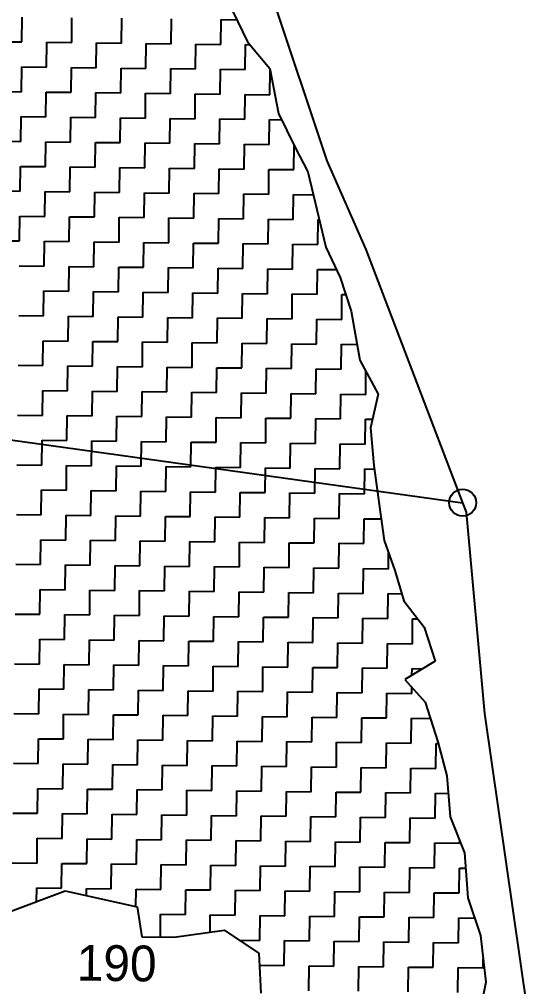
# Model space of a CAD drawing. Header units: metres. Extents: x 288131 to 289837, y 2081162 to 2084367.
# Drawn here: x 289403.8 to 289536.7, y 2083272.7 to 2083519.1 of the extents above; entities that cross this region are included whole.
import ezdxf
from ezdxf.enums import TextEntityAlignment as Align

# ---------------------------------------------------------------- set-up
doc = ezdxf.new("R2010")
doc.units = ezdxf.units.M
doc.header["$LTSCALE"] = 10
doc.header["$MEASUREMENT"] = 0
for name, color, linetype in [('POLY_HATCH', 12, 'Continuous'), ('POLY_PARCEL', 6, 'Continuous'), ('TEXT_PARCEL', 7, 'Continuous'), ('V_BOUND_LINE', 7, 'Continuous')]:
    doc.layers.add(name, color=color, linetype=linetype)
doc.styles.add('TEXT_MAP', font='')
doc.styles.get('TEXT_MAP').set_extended_font_data('Kruti Dev 050')

msp = doc.modelspace()

# ---------------------------------------------------------------- linework, layer by layer
msp.add_circle((289516.81, 2083395.96), 3.45)
at = {"layer": 'POLY_HATCH'}
for p, q in [((289458.23, 2083521.05), (289461.96, 2083513.36)), ((289461.96, 2083513.36), (289467.61, 2083506.6)), ((289467.61, 2083506.6), (289469.87, 2083495.11)), ((289469.87, 2083495.11), (289474.07, 2083486.46)), ((289474.07, 2083486.46), (289477.34, 2083480.21)), ((289477.34, 2083480.21), (289481.89, 2083461.04)), ((289481.89, 2083461.04), (289485.62, 2083453.35)), ((289485.62, 2083453.35), (289488.38, 2083444.72)), ((289488.38, 2083444.72), (289490.63, 2083432.27)), ((289490.63, 2083432.27), (289495.3, 2083423.61)), ((289495.3, 2083423.61), (289493.29, 2083415.04)), ((289493.29, 2083415.04), (289494.13, 2083405.47)), ((289494.13, 2083405.47), (289495.89, 2083393.03)), ((289495.89, 2083393.03), (289496.77, 2083386.33)), ((289496.77, 2083386.33), (289499.54, 2083378.65)), ((289499.54, 2083378.65), (289501.84, 2083370.98)), ((289501.84, 2083370.98), (289507.02, 2083364.23)), ((289507.02, 2083364.23), (289509.78, 2083355.59)), ((289509.78, 2083355.59), (289502.08, 2083350.91)), ((289502.08, 2083350.91), (289507.27, 2083345.11)), ((289507.27, 2083345.11), (289510.49, 2083335.04)), ((289510.49, 2083335.04), (289512.78, 2083326.41)), ((289512.78, 2083326.41), (289513.61, 2083315.89)), ((289513.61, 2083315.89), (289517.33, 2083306.77)), ((289517.33, 2083306.77), (289518.14, 2083295.29)), ((289400.73, 2083291.52), (289415.43, 2083297.06)), ((289415.43, 2083297.06), (289433.83, 2083293.03)), ((289518.14, 2083295.29), (289521.37, 2083285.7)), ((289433.83, 2083293.03), (289433.83, 2083293.03)), ((289433.83, 2083293.03), (289435.01, 2083285.39)), ((289443.28, 2083285.29), (289456.02, 2083287.04)), ((289456.02, 2083287.04), (289464.85, 2083281.21)), ((289435.01, 2083285.39), (289443.28, 2083285.29)), ((289521.37, 2083285.7), (289522.71, 2083273.83)), ((289464.85, 2083281.21), (289465.37, 2083271.04)), ((289522.71, 2083273.83), (289520.67, 2083263.35))]:
    msp.add_line(p, q, dxfattribs=at)
at = {"layer": 'POLY_HATCH', "linetype": 'Continuous'}
for p, q in [((289404.44, 2083513.32), (289404.52, 2083519.66)), ((289417.12, 2083513.17), (289417.19, 2083519.51)), ((289429.79, 2083513.02), (289429.86, 2083519.36)), ((289442.46, 2083512.87), (289442.54, 2083519.2)), ((289455.13, 2083512.72), (289455.21, 2083519.05)), ((289455.21, 2083519.05), (289459.22, 2083519)), ((289398.11, 2083513.4), (289404.44, 2083513.32)), ((289410.7, 2083506.91), (289410.78, 2083513.25)), ((289410.78, 2083513.25), (289417.12, 2083513.17)), ((289423.38, 2083506.76), (289423.45, 2083513.1)), ((289423.45, 2083513.1), (289429.79, 2083513.02)), ((289436.05, 2083506.61), (289436.12, 2083512.94)), ((289436.12, 2083512.94), (289442.46, 2083512.87)), ((289448.72, 2083506.46), (289448.8, 2083512.79)), ((289448.8, 2083512.79), (289455.13, 2083512.72)), ((289461.39, 2083506.3), (289461.47, 2083512.64)), ((289461.47, 2083512.64), (289462.57, 2083512.63)), ((289404.29, 2083500.65), (289404.37, 2083506.99)), ((289404.37, 2083506.99), (289410.7, 2083506.91)), ((289416.96, 2083500.5), (289417.04, 2083506.84)), ((289417.04, 2083506.84), (289423.38, 2083506.76)), ((289429.64, 2083500.35), (289429.71, 2083506.68)), ((289429.71, 2083506.68), (289436.05, 2083506.61)), ((289442.31, 2083500.2), (289442.38, 2083506.53)), ((289442.38, 2083506.53), (289448.72, 2083506.46)), ((289454.98, 2083500.04), (289455.06, 2083506.38)), ((289455.06, 2083506.38), (289461.39, 2083506.3)), ((289467.65, 2083499.89), (289467.73, 2083506.03)), ((289397.96, 2083500.73), (289404.29, 2083500.65)), ((289410.55, 2083494.24), (289410.63, 2083500.58)), ((289410.63, 2083500.58), (289416.96, 2083500.5)), ((289423.22, 2083494.09), (289423.3, 2083500.42)), ((289423.3, 2083500.42), (289429.64, 2083500.35)), ((289435.9, 2083493.94), (289435.97, 2083500.27)), ((289435.97, 2083500.27), (289442.31, 2083500.2)), ((289448.57, 2083493.78), (289448.64, 2083500.12)), ((289448.64, 2083500.12), (289454.98, 2083500.04)), ((289461.24, 2083493.63), (289461.32, 2083499.97)), ((289461.32, 2083499.97), (289467.65, 2083499.89)), ((289404.14, 2083487.98), (289404.22, 2083494.32)), ((289404.22, 2083494.32), (289410.55, 2083494.24)), ((289416.81, 2083487.83), (289416.89, 2083494.16)), ((289416.89, 2083494.16), (289423.22, 2083494.09)), ((289429.48, 2083487.68), (289429.56, 2083494.01)), ((289429.56, 2083494.01), (289435.9, 2083493.94)), ((289442.16, 2083487.52), (289442.23, 2083493.86)), ((289442.23, 2083493.86), (289448.57, 2083493.78)), ((289454.83, 2083487.37), (289454.91, 2083493.71)), ((289454.91, 2083493.71), (289461.24, 2083493.63)), ((289467.5, 2083487.22), (289467.58, 2083493.56)), ((289467.58, 2083493.56), (289470.64, 2083493.52)), ((289397.8, 2083488.06), (289404.14, 2083487.98)), ((289410.4, 2083481.57), (289410.48, 2083487.9)), ((289410.48, 2083487.9), (289416.81, 2083487.83)), ((289423.07, 2083481.42), (289423.15, 2083487.75)), ((289423.15, 2083487.75), (289429.48, 2083487.68)), ((289435.74, 2083481.26), (289435.82, 2083487.6)), ((289435.82, 2083487.6), (289442.16, 2083487.52)), ((289448.42, 2083481.11), (289448.49, 2083487.45)), ((289448.49, 2083487.45), (289454.83, 2083487.37)), ((289461.09, 2083480.96), (289461.17, 2083487.3)), ((289461.17, 2083487.3), (289467.5, 2083487.22)), ((289473.76, 2083480.81), (289473.83, 2083486.93)), ((289403.99, 2083475.31), (289404.06, 2083481.64)), ((289404.06, 2083481.64), (289410.4, 2083481.57)), ((289416.66, 2083475.16), (289416.74, 2083481.49)), ((289416.74, 2083481.49), (289423.07, 2083481.42)), ((289429.33, 2083475), (289429.41, 2083481.34)), ((289429.41, 2083481.34), (289435.74, 2083481.26)), ((289442, 2083474.85), (289442.08, 2083481.19)), ((289442.08, 2083481.19), (289448.42, 2083481.11)), ((289454.68, 2083474.7), (289454.75, 2083481.03)), ((289454.75, 2083481.03), (289461.09, 2083480.96)), ((289467.35, 2083474.55), (289467.43, 2083480.88)), ((289467.43, 2083480.88), (289473.76, 2083480.81)), ((289397.65, 2083475.38), (289403.99, 2083475.31)), ((289410.25, 2083468.9), (289410.32, 2083475.23)), ((289410.32, 2083475.23), (289416.66, 2083475.16)), ((289422.92, 2083468.74), (289423, 2083475.08)), ((289423, 2083475.08), (289429.33, 2083475)), ((289435.59, 2083468.59), (289435.67, 2083474.93)), ((289435.67, 2083474.93), (289442, 2083474.85)), ((289448.26, 2083468.44), (289448.34, 2083474.77)), ((289448.34, 2083474.77), (289454.68, 2083474.7)), ((289460.94, 2083468.29), (289461.01, 2083474.62)), ((289461.01, 2083474.62), (289467.35, 2083474.55)), ((289473.61, 2083468.13), (289473.69, 2083474.47)), ((289473.69, 2083474.47), (289478.71, 2083474.41)), ((289403.84, 2083462.63), (289403.91, 2083468.97)), ((289403.91, 2083468.97), (289410.25, 2083468.9)), ((289416.51, 2083462.48), (289416.58, 2083468.82)), ((289416.58, 2083468.82), (289422.92, 2083468.74)), ((289429.18, 2083462.33), (289429.26, 2083468.67)), ((289429.26, 2083468.67), (289435.59, 2083468.59)), ((289441.85, 2083462.18), (289441.93, 2083468.51)), ((289441.93, 2083468.51), (289448.26, 2083468.44)), ((289454.52, 2083462.03), (289454.6, 2083468.36)), ((289454.6, 2083468.36), (289460.94, 2083468.29)), ((289467.2, 2083461.87), (289467.27, 2083468.21)), ((289467.27, 2083468.21), (289473.61, 2083468.13)), ((289479.87, 2083461.72), (289479.95, 2083468.06)), ((289479.95, 2083468.06), (289480.22, 2083468.06)), ((289397.5, 2083462.71), (289403.84, 2083462.63)), ((289410.1, 2083456.22), (289410.17, 2083462.56)), ((289410.17, 2083462.56), (289416.51, 2083462.48)), ((289422.77, 2083456.07), (289422.84, 2083462.41)), ((289422.84, 2083462.41), (289429.18, 2083462.33)), ((289435.44, 2083455.92), (289435.52, 2083462.25)), ((289435.52, 2083462.25), (289441.85, 2083462.18)), ((289448.11, 2083455.77), (289448.19, 2083462.1)), ((289448.19, 2083462.1), (289454.52, 2083462.03)), ((289460.78, 2083455.61), (289460.86, 2083461.95)), ((289460.86, 2083461.95), (289467.2, 2083461.87)), ((289473.46, 2083455.46), (289473.53, 2083461.8)), ((289473.53, 2083461.8), (289479.87, 2083461.72)), ((289403.76, 2083456.3), (289410.1, 2083456.22)), ((289416.36, 2083449.81), (289416.43, 2083456.15)), ((289416.43, 2083456.15), (289422.77, 2083456.07)), ((289429.03, 2083449.66), (289429.1, 2083455.99)), ((289429.1, 2083455.99), (289435.44, 2083455.92)), ((289441.7, 2083449.51), (289441.78, 2083455.84)), ((289441.78, 2083455.84), (289448.11, 2083455.77)), ((289454.37, 2083449.35), (289454.45, 2083455.69)), ((289454.45, 2083455.69), (289460.78, 2083455.61)), ((289467.04, 2083449.2), (289467.12, 2083455.54)), ((289467.12, 2083455.54), (289473.46, 2083455.46)), ((289479.72, 2083449.05), (289479.79, 2083455.39)), ((289479.79, 2083455.39), (289484.66, 2083455.33)), ((289409.94, 2083443.55), (289410.02, 2083449.89)), ((289410.02, 2083449.89), (289416.36, 2083449.81)), ((289422.62, 2083443.4), (289422.69, 2083449.73)), ((289422.69, 2083449.73), (289429.03, 2083449.66)), ((289435.29, 2083443.25), (289435.36, 2083449.58)), ((289435.36, 2083449.58), (289441.7, 2083449.51)), ((289447.96, 2083443.09), (289448.04, 2083449.43)), ((289448.04, 2083449.43), (289454.37, 2083449.35)), ((289460.63, 2083442.94), (289460.71, 2083449.28)), ((289460.71, 2083449.28), (289467.04, 2083449.2)), ((289473.31, 2083442.79), (289473.38, 2083449.13)), ((289473.38, 2083449.13), (289479.72, 2083449.05)), ((289485.98, 2083442.64), (289486.05, 2083448.97)), ((289486.05, 2083448.97), (289487.03, 2083448.96)), ((289403.61, 2083443.63), (289409.94, 2083443.55)), ((289416.2, 2083437.14), (289416.28, 2083443.47)), ((289416.28, 2083443.47), (289422.62, 2083443.4)), ((289428.88, 2083436.99), (289428.95, 2083443.32)), ((289428.95, 2083443.32), (289435.29, 2083443.25)), ((289441.55, 2083436.83), (289441.62, 2083443.17)), ((289441.62, 2083443.17), (289447.96, 2083443.09)), ((289454.22, 2083436.68), (289454.3, 2083443.02)), ((289454.3, 2083443.02), (289460.63, 2083442.94)), ((289466.89, 2083436.53), (289466.97, 2083442.87)), ((289466.97, 2083442.87), (289473.31, 2083442.79)), ((289479.57, 2083436.38), (289479.64, 2083442.71)), ((289479.64, 2083442.71), (289485.98, 2083442.64)), ((289409.79, 2083430.88), (289409.87, 2083437.21)), ((289409.87, 2083437.21), (289416.2, 2083437.14)), ((289422.46, 2083430.73), (289422.54, 2083437.06)), ((289422.54, 2083437.06), (289428.88, 2083436.99)), ((289435.14, 2083430.57), (289435.21, 2083436.91)), ((289435.21, 2083436.91), (289441.55, 2083436.83)), ((289447.81, 2083430.42), (289447.88, 2083436.76)), ((289447.88, 2083436.76), (289454.22, 2083436.68)), ((289460.48, 2083430.27), (289460.56, 2083436.61)), ((289460.56, 2083436.61), (289466.89, 2083436.53)), ((289473.15, 2083430.12), (289473.23, 2083436.45)), ((289473.23, 2083436.45), (289479.57, 2083436.38)), ((289485.83, 2083429.97), (289485.9, 2083436.3)), ((289485.9, 2083436.3), (289489.91, 2083436.25)), ((289403.46, 2083430.95), (289409.79, 2083430.88)), ((289416.05, 2083424.47), (289416.13, 2083430.8)), ((289416.13, 2083430.8), (289422.46, 2083430.73)), ((289428.72, 2083424.31), (289428.8, 2083430.65)), ((289428.8, 2083430.65), (289435.14, 2083430.57)), ((289441.4, 2083424.16), (289441.47, 2083430.5)), ((289441.47, 2083430.5), (289447.81, 2083430.42)), ((289454.07, 2083424.01), (289454.14, 2083430.35)), ((289454.14, 2083430.35), (289460.48, 2083430.27)), ((289466.74, 2083423.86), (289466.82, 2083430.19)), ((289466.82, 2083430.19), (289473.15, 2083430.12)), ((289479.41, 2083423.71), (289479.49, 2083430.04)), ((289479.49, 2083430.04), (289485.83, 2083429.97)), ((289492.09, 2083423.55), (289492.16, 2083429.44)), ((289409.64, 2083418.21), (289409.72, 2083424.54)), ((289409.72, 2083424.54), (289416.05, 2083424.47)), ((289422.31, 2083418.05), (289422.39, 2083424.39)), ((289422.39, 2083424.39), (289428.72, 2083424.31)), ((289434.98, 2083417.9), (289435.06, 2083424.24)), ((289435.06, 2083424.24), (289441.4, 2083424.16)), ((289447.66, 2083417.75), (289447.73, 2083424.09)), ((289447.73, 2083424.09), (289454.07, 2083424.01)), ((289460.33, 2083417.6), (289460.4, 2083423.93)), ((289460.4, 2083423.93), (289466.74, 2083423.86)), ((289473, 2083417.45), (289473.08, 2083423.78)), ((289473.08, 2083423.78), (289479.41, 2083423.71)), ((289485.67, 2083417.29), (289485.75, 2083423.63)), ((289485.75, 2083423.63), (289492.09, 2083423.55)), ((289403.3, 2083418.28), (289409.64, 2083418.21)), ((289415.9, 2083411.79), (289415.98, 2083418.13)), ((289415.98, 2083418.13), (289422.31, 2083418.05)), ((289428.57, 2083411.64), (289428.65, 2083417.98)), ((289428.65, 2083417.98), (289434.98, 2083417.9)), ((289441.24, 2083411.49), (289441.32, 2083417.83)), ((289441.32, 2083417.83), (289447.66, 2083417.75)), ((289453.92, 2083411.34), (289453.99, 2083417.67)), ((289453.99, 2083417.67), (289460.33, 2083417.6)), ((289466.59, 2083411.19), (289466.66, 2083417.52)), ((289466.66, 2083417.52), (289473, 2083417.45)), ((289479.26, 2083411.03), (289479.34, 2083417.37)), ((289479.34, 2083417.37), (289485.67, 2083417.29)), ((289491.93, 2083410.88), (289492.01, 2083417.22)), ((289492.01, 2083417.22), (289493.79, 2083417.2)), ((289409.49, 2083405.53), (289409.56, 2083411.87)), ((289409.56, 2083411.87), (289415.9, 2083411.79)), ((289422.16, 2083405.38), (289422.24, 2083411.72)), ((289422.24, 2083411.72), (289428.57, 2083411.64)), ((289434.83, 2083405.23), (289434.91, 2083411.57)), ((289434.91, 2083411.57), (289441.24, 2083411.49)), ((289447.5, 2083405.08), (289447.58, 2083411.41)), ((289447.58, 2083411.41), (289453.92, 2083411.34)), ((289460.18, 2083404.93), (289460.25, 2083411.26)), ((289460.25, 2083411.26), (289466.59, 2083411.19)), ((289472.85, 2083404.77), (289472.92, 2083411.11)), ((289472.92, 2083411.11), (289479.26, 2083411.03)), ((289485.52, 2083404.62), (289485.6, 2083410.96)), ((289485.6, 2083410.96), (289491.93, 2083410.88)), ((289403.15, 2083405.61), (289409.49, 2083405.53)), ((289415.75, 2083399.12), (289415.82, 2083405.46)), ((289415.82, 2083405.46), (289422.16, 2083405.38)), ((289428.42, 2083398.97), (289428.5, 2083405.31)), ((289428.5, 2083405.31), (289434.83, 2083405.23)), ((289441.09, 2083398.82), (289441.17, 2083405.15)), ((289441.17, 2083405.15), (289447.5, 2083405.08)), ((289453.76, 2083398.67), (289453.84, 2083405)), ((289453.84, 2083405), (289460.18, 2083404.93)), ((289466.44, 2083398.51), (289466.51, 2083404.85)), ((289466.51, 2083404.85), (289472.85, 2083404.77)), ((289479.11, 2083398.36), (289479.18, 2083404.7)), ((289479.18, 2083404.7), (289485.52, 2083404.62)), ((289491.78, 2083398.21), (289491.86, 2083404.54)), ((289491.86, 2083404.54), (289494.26, 2083404.52)), ((289409.34, 2083392.86), (289409.41, 2083399.2)), ((289409.41, 2083399.2), (289415.75, 2083399.12)), ((289422.01, 2083392.71), (289422.08, 2083399.05)), ((289422.08, 2083399.05), (289428.42, 2083398.97)), ((289434.68, 2083392.56), (289434.76, 2083398.89)), ((289434.76, 2083398.89), (289441.09, 2083398.82)), ((289447.35, 2083392.4), (289447.43, 2083398.74)), ((289447.43, 2083398.74), (289453.76, 2083398.67)), ((289460.02, 2083392.25), (289460.1, 2083398.59)), ((289460.1, 2083398.59), (289466.44, 2083398.51)), ((289472.7, 2083392.1), (289472.77, 2083398.44)), ((289472.77, 2083398.44), (289479.11, 2083398.36)), ((289485.37, 2083391.95), (289485.44, 2083398.28)), ((289485.44, 2083398.28), (289491.78, 2083398.21)), ((289403, 2083392.94), (289409.34, 2083392.86)), ((289415.6, 2083386.45), (289415.67, 2083392.79)), ((289415.67, 2083392.79), (289422.01, 2083392.71)), ((289428.27, 2083386.3), (289428.34, 2083392.63)), ((289428.34, 2083392.63), (289434.68, 2083392.56)), ((289440.94, 2083386.14), (289441.02, 2083392.48)), ((289441.02, 2083392.48), (289447.35, 2083392.4)), ((289453.61, 2083385.99), (289453.69, 2083392.33)), ((289453.69, 2083392.33), (289460.02, 2083392.25)), ((289466.28, 2083385.84), (289466.36, 2083392.18)), ((289466.36, 2083392.18), (289472.7, 2083392.1)), ((289478.96, 2083385.69), (289479.03, 2083392.02)), ((289479.03, 2083392.02), (289485.37, 2083391.95)), ((289491.63, 2083385.54), (289491.71, 2083391.87)), ((289491.71, 2083391.87), (289496.05, 2083391.82)), ((289409.18, 2083380.19), (289409.26, 2083386.53)), ((289409.26, 2083386.53), (289415.6, 2083386.45)), ((289421.86, 2083380.04), (289421.93, 2083386.37)), ((289421.93, 2083386.37), (289428.27, 2083386.3)), ((289434.53, 2083379.88), (289434.6, 2083386.22)), ((289434.6, 2083386.22), (289440.94, 2083386.14)), ((289447.2, 2083379.73), (289447.28, 2083386.07)), ((289447.28, 2083386.07), (289453.61, 2083385.99)), ((289459.87, 2083379.58), (289459.95, 2083385.92)), ((289459.95, 2083385.92), (289466.28, 2083385.84)), ((289472.54, 2083379.43), (289472.62, 2083385.76)), ((289472.62, 2083385.76), (289478.96, 2083385.69)), ((289485.22, 2083379.28), (289485.29, 2083385.61)), ((289485.29, 2083385.61), (289491.63, 2083385.54)), ((289497.89, 2083379.12), (289497.94, 2083383.09)), ((289402.85, 2083380.27), (289409.18, 2083380.19)), ((289415.44, 2083373.78), (289415.52, 2083380.11)), ((289415.52, 2083380.11), (289421.86, 2083380.04)), ((289428.12, 2083373.62), (289428.19, 2083379.96)), ((289428.19, 2083379.96), (289434.53, 2083379.88)), ((289440.79, 2083373.47), (289440.86, 2083379.81)), ((289440.86, 2083379.81), (289447.2, 2083379.73)), ((289453.46, 2083373.32), (289453.54, 2083379.66)), ((289453.54, 2083379.66), (289459.87, 2083379.58)), ((289466.13, 2083373.17), (289466.21, 2083379.5)), ((289466.21, 2083379.5), (289472.54, 2083379.43)), ((289478.8, 2083373.02), (289478.88, 2083379.35)), ((289478.88, 2083379.35), (289485.22, 2083379.28)), ((289491.48, 2083372.86), (289491.55, 2083379.2)), ((289491.55, 2083379.2), (289497.89, 2083379.12)), ((289409.03, 2083367.52), (289409.11, 2083373.85)), ((289409.11, 2083373.85), (289415.44, 2083373.78)), ((289421.7, 2083367.36), (289421.78, 2083373.7)), ((289421.78, 2083373.7), (289428.12, 2083373.62)), ((289434.38, 2083367.21), (289434.45, 2083373.55)), ((289434.45, 2083373.55), (289440.79, 2083373.47)), ((289447.05, 2083367.06), (289447.12, 2083373.4)), ((289447.12, 2083373.4), (289453.46, 2083373.32)), ((289459.72, 2083366.91), (289459.8, 2083373.24)), ((289459.8, 2083373.24), (289466.13, 2083373.17)), ((289472.39, 2083366.76), (289472.47, 2083373.09)), ((289472.47, 2083373.09), (289478.8, 2083373.02)), ((289485.06, 2083366.6), (289485.14, 2083372.94)), ((289485.14, 2083372.94), (289491.48, 2083372.86)), ((289497.74, 2083366.45), (289497.81, 2083372.79)), ((289497.81, 2083372.79), (289501.31, 2083372.75)), ((289402.69, 2083367.59), (289409.03, 2083367.52)), ((289415.29, 2083361.1), (289415.37, 2083367.44)), ((289415.37, 2083367.44), (289421.7, 2083367.36)), ((289427.96, 2083360.95), (289428.04, 2083367.29)), ((289428.04, 2083367.29), (289434.38, 2083367.21)), ((289440.64, 2083360.8), (289440.71, 2083367.14)), ((289440.71, 2083367.14), (289447.05, 2083367.06)), ((289453.31, 2083360.65), (289453.38, 2083366.98)), ((289453.38, 2083366.98), (289459.72, 2083366.91)), ((289465.98, 2083360.5), (289466.06, 2083366.83)), ((289466.06, 2083366.83), (289472.39, 2083366.76)), ((289478.65, 2083360.34), (289478.73, 2083366.68)), ((289478.73, 2083366.68), (289485.06, 2083366.6)), ((289491.32, 2083360.19), (289491.4, 2083366.53)), ((289491.4, 2083366.53), (289497.74, 2083366.45)), ((289504, 2083360.04), (289504.07, 2083366.38)), ((289504.07, 2083366.38), (289505.38, 2083366.36)), ((289408.88, 2083354.84), (289408.95, 2083361.18)), ((289408.95, 2083361.18), (289415.29, 2083361.1)), ((289421.55, 2083354.69), (289421.63, 2083361.03)), ((289421.63, 2083361.03), (289427.96, 2083360.95)), ((289434.22, 2083354.54), (289434.3, 2083360.88)), ((289434.3, 2083360.88), (289440.64, 2083360.8)), ((289446.9, 2083354.39), (289446.97, 2083360.72)), ((289446.97, 2083360.72), (289453.31, 2083360.65)), ((289459.57, 2083354.24), (289459.64, 2083360.57)), ((289459.64, 2083360.57), (289465.98, 2083360.5)), ((289472.24, 2083354.08), (289472.32, 2083360.42)), ((289472.32, 2083360.42), (289478.65, 2083360.34)), ((289484.91, 2083353.93), (289484.99, 2083360.27)), ((289484.99, 2083360.27), (289491.32, 2083360.19)), ((289497.58, 2083353.78), (289497.66, 2083360.12)), ((289497.66, 2083360.12), (289504, 2083360.04)), ((289402.54, 2083354.92), (289408.88, 2083354.84)), ((289415.14, 2083348.43), (289415.21, 2083354.77)), ((289415.21, 2083354.77), (289421.55, 2083354.69)), ((289427.81, 2083348.28), (289427.89, 2083354.62)), ((289427.89, 2083354.62), (289434.22, 2083354.54)), ((289440.48, 2083348.13), (289440.56, 2083354.46)), ((289440.56, 2083354.46), (289446.9, 2083354.39)), ((289453.16, 2083347.98), (289453.23, 2083354.31)), ((289453.23, 2083354.31), (289459.57, 2083354.24)), ((289465.83, 2083347.82), (289465.9, 2083354.16)), ((289465.9, 2083354.16), (289472.24, 2083354.08)), ((289478.5, 2083347.67), (289478.58, 2083354.01)), ((289478.58, 2083354.01), (289484.91, 2083353.93)), ((289491.17, 2083347.52), (289491.25, 2083353.86)), ((289491.25, 2083353.86), (289497.58, 2083353.78)), ((289503.9, 2083352.02), (289503.92, 2083353.7)), ((289503.92, 2083353.7), (289506.62, 2083353.67)), ((289408.73, 2083342.17), (289408.8, 2083348.51)), ((289408.8, 2083348.51), (289415.14, 2083348.43)), ((289421.4, 2083342.02), (289421.48, 2083348.36)), ((289421.48, 2083348.36), (289427.81, 2083348.28)), ((289434.07, 2083341.87), (289434.15, 2083348.2)), ((289434.15, 2083348.2), (289440.48, 2083348.13)), ((289503.84, 2083347.37), (289503.86, 2083348.92)), ((289446.74, 2083341.72), (289446.82, 2083348.05)), ((289446.82, 2083348.05), (289453.16, 2083347.98)), ((289459.42, 2083341.56), (289459.49, 2083347.9)), ((289459.49, 2083347.9), (289465.83, 2083347.82)), ((289472.09, 2083341.41), (289472.16, 2083347.75)), ((289472.16, 2083347.75), (289478.5, 2083347.67)), ((289484.76, 2083341.26), (289484.84, 2083347.6)), ((289484.84, 2083347.6), (289491.17, 2083347.52)), ((289497.43, 2083341.11), (289497.51, 2083347.44)), ((289497.51, 2083347.44), (289503.84, 2083347.37)), ((289402.39, 2083342.25), (289408.73, 2083342.17)), ((289414.99, 2083335.76), (289415.06, 2083342.1)), ((289415.06, 2083342.1), (289421.4, 2083342.02)), ((289427.66, 2083335.61), (289427.74, 2083341.94)), ((289427.74, 2083341.94), (289434.07, 2083341.87)), ((289440.33, 2083335.46), (289440.41, 2083341.79)), ((289440.41, 2083341.79), (289446.74, 2083341.72)), ((289453, 2083335.3), (289453.08, 2083341.64)), ((289453.08, 2083341.64), (289459.42, 2083341.56)), ((289465.68, 2083335.15), (289465.75, 2083341.49)), ((289465.75, 2083341.49), (289472.09, 2083341.41)), ((289478.35, 2083335), (289478.42, 2083341.34)), ((289478.42, 2083341.34), (289484.76, 2083341.26)), ((289491.02, 2083334.85), (289491.1, 2083341.18)), ((289491.1, 2083341.18), (289497.43, 2083341.11)), ((289503.69, 2083334.7), (289503.77, 2083341.03)), ((289503.77, 2083341.03), (289508.59, 2083340.97)), ((289408.57, 2083329.5), (289408.65, 2083335.84)), ((289408.65, 2083335.84), (289414.99, 2083335.76)), ((289421.25, 2083329.35), (289421.32, 2083335.68)), ((289421.32, 2083335.68), (289427.66, 2083335.61)), ((289433.92, 2083329.2), (289434, 2083335.53)), ((289434, 2083335.53), (289440.33, 2083335.46)), ((289446.59, 2083329.04), (289446.67, 2083335.38)), ((289446.67, 2083335.38), (289453, 2083335.3)), ((289459.26, 2083328.89), (289459.34, 2083335.23)), ((289459.34, 2083335.23), (289465.68, 2083335.15)), ((289471.94, 2083328.74), (289472.01, 2083335.08)), ((289472.01, 2083335.08), (289478.35, 2083335)), ((289484.61, 2083328.59), (289484.68, 2083334.92)), ((289484.68, 2083334.92), (289491.02, 2083334.85)), ((289497.28, 2083328.44), (289497.36, 2083334.77)), ((289497.36, 2083334.77), (289503.69, 2083334.7)), ((289509.95, 2083328.28), (289510.03, 2083334.62)), ((289510.03, 2083334.62), (289510.61, 2083334.61)), ((289402.24, 2083329.58), (289408.57, 2083329.5)), ((289414.83, 2083323.09), (289414.91, 2083329.42)), ((289414.91, 2083329.42), (289421.25, 2083329.35)), ((289427.51, 2083322.94), (289427.58, 2083329.27)), ((289427.58, 2083329.27), (289433.92, 2083329.2)), ((289440.18, 2083322.78), (289440.26, 2083329.12)), ((289440.26, 2083329.12), (289446.59, 2083329.04)), ((289452.85, 2083322.63), (289452.93, 2083328.97)), ((289452.93, 2083328.97), (289459.26, 2083328.89)), ((289465.52, 2083322.48), (289465.6, 2083328.82)), ((289465.6, 2083328.82), (289471.94, 2083328.74)), ((289478.2, 2083322.33), (289478.27, 2083328.66)), ((289478.27, 2083328.66), (289484.61, 2083328.59)), ((289490.87, 2083322.17), (289490.94, 2083328.51)), ((289490.94, 2083328.51), (289497.28, 2083328.44)), ((289503.54, 2083322.02), (289503.62, 2083328.36)), ((289503.62, 2083328.36), (289509.95, 2083328.28)), ((289408.42, 2083316.83), (289408.5, 2083323.16)), ((289408.5, 2083323.16), (289414.83, 2083323.09)), ((289421.09, 2083316.68), (289421.17, 2083323.01)), ((289421.17, 2083323.01), (289427.51, 2083322.94)), ((289433.77, 2083316.52), (289433.84, 2083322.86)), ((289433.84, 2083322.86), (289440.18, 2083322.78)), ((289446.44, 2083316.37), (289446.52, 2083322.71)), ((289446.52, 2083322.71), (289452.85, 2083322.63)), ((289459.11, 2083316.22), (289459.19, 2083322.56)), ((289459.19, 2083322.56), (289465.52, 2083322.48)), ((289471.78, 2083316.07), (289471.86, 2083322.4)), ((289471.86, 2083322.4), (289478.2, 2083322.33)), ((289484.46, 2083315.91), (289484.53, 2083322.25)), ((289484.53, 2083322.25), (289490.87, 2083322.17)), ((289497.13, 2083315.76), (289497.2, 2083322.1)), ((289497.2, 2083322.1), (289503.54, 2083322.02)), ((289509.8, 2083315.61), (289509.88, 2083321.95)), ((289509.88, 2083321.95), (289513.14, 2083321.91)), ((289402.09, 2083316.9), (289408.42, 2083316.83)), ((289414.68, 2083310.42), (289414.76, 2083316.75)), ((289414.76, 2083316.75), (289421.09, 2083316.68)), ((289427.35, 2083310.26), (289427.43, 2083316.6)), ((289427.43, 2083316.6), (289433.77, 2083316.52)), ((289440.03, 2083310.11), (289440.1, 2083316.45)), ((289440.1, 2083316.45), (289446.44, 2083316.37)), ((289452.7, 2083309.96), (289452.78, 2083316.3)), ((289452.78, 2083316.3), (289459.11, 2083316.22)), ((289465.37, 2083309.81), (289465.45, 2083316.14)), ((289465.45, 2083316.14), (289471.78, 2083316.07)), ((289478.04, 2083309.65), (289478.12, 2083315.99)), ((289478.12, 2083315.99), (289484.46, 2083315.91)), ((289490.72, 2083309.5), (289490.79, 2083315.84)), ((289490.79, 2083315.84), (289497.13, 2083315.76)), ((289503.39, 2083309.35), (289503.46, 2083315.69)), ((289503.46, 2083315.69), (289509.8, 2083315.61)), ((289408.27, 2083304.16), (289408.35, 2083310.49)), ((289408.35, 2083310.49), (289414.68, 2083310.42)), ((289420.94, 2083304), (289421.02, 2083310.34)), ((289421.02, 2083310.34), (289427.35, 2083310.26)), ((289433.61, 2083303.85), (289433.69, 2083310.19)), ((289433.69, 2083310.19), (289440.03, 2083310.11)), ((289446.29, 2083303.7), (289446.36, 2083310.04)), ((289446.36, 2083310.04), (289452.7, 2083309.96)), ((289458.96, 2083303.55), (289459.04, 2083309.88)), ((289459.04, 2083309.88), (289465.37, 2083309.81)), ((289471.63, 2083303.39), (289471.71, 2083309.73)), ((289471.71, 2083309.73), (289478.04, 2083309.65)), ((289484.3, 2083303.24), (289484.38, 2083309.58)), ((289484.38, 2083309.58), (289490.72, 2083309.5)), ((289496.98, 2083303.09), (289497.05, 2083309.43)), ((289497.05, 2083309.43), (289503.39, 2083309.35)), ((289509.65, 2083302.94), (289509.72, 2083309.27)), ((289509.72, 2083309.27), (289516.06, 2083309.2)), ((289516.06, 2083309.2), (289516.07, 2083309.85)), ((289401.93, 2083304.23), (289408.27, 2083304.16)), ((289414.53, 2083297.74), (289414.61, 2083304.08)), ((289414.61, 2083304.08), (289420.94, 2083304)), ((289427.2, 2083297.59), (289427.28, 2083303.93)), ((289427.28, 2083303.93), (289433.61, 2083303.85)), ((289439.88, 2083297.44), (289439.95, 2083303.77)), ((289439.95, 2083303.77), (289446.29, 2083303.7)), ((289452.55, 2083297.29), (289452.62, 2083303.62)), ((289452.62, 2083303.62), (289458.96, 2083303.55)), ((289465.22, 2083297.13), (289465.3, 2083303.47)), ((289465.3, 2083303.47), (289471.63, 2083303.39)), ((289477.89, 2083296.98), (289477.97, 2083303.32)), ((289477.97, 2083303.32), (289484.3, 2083303.24)), ((289490.56, 2083296.83), (289490.64, 2083303.17)), ((289490.64, 2083303.17), (289496.98, 2083303.09)), ((289503.24, 2083296.68), (289503.31, 2083303.01)), ((289503.31, 2083303.01), (289509.65, 2083302.94)), ((289515.91, 2083296.53), (289515.98, 2083302.86)), ((289515.98, 2083302.86), (289517.61, 2083302.84)), ((289408.15, 2083294.32), (289408.19, 2083297.82)), ((289408.19, 2083297.82), (289414.53, 2083297.74)), ((289420.85, 2083295.88), (289420.87, 2083297.67)), ((289420.87, 2083297.67), (289427.2, 2083297.59)), ((289433.49, 2083293.1), (289433.54, 2083297.51)), ((289433.54, 2083297.51), (289439.88, 2083297.44)), ((289446.14, 2083291.03), (289446.21, 2083297.36)), ((289446.21, 2083297.36), (289452.55, 2083297.29)), ((289458.81, 2083290.87), (289458.88, 2083297.21)), ((289458.88, 2083297.21), (289465.22, 2083297.13)), ((289471.48, 2083290.72), (289471.56, 2083297.06)), ((289471.56, 2083297.06), (289477.89, 2083296.98)), ((289484.15, 2083290.57), (289484.23, 2083296.91)), ((289484.23, 2083296.91), (289490.56, 2083296.83)), ((289496.82, 2083290.42), (289496.9, 2083296.75)), ((289496.9, 2083296.75), (289503.24, 2083296.68)), ((289509.5, 2083290.27), (289509.57, 2083296.6)), ((289509.57, 2083296.6), (289515.91, 2083296.53)), ((289439.73, 2083285.33), (289439.8, 2083291.1)), ((289439.8, 2083291.1), (289446.14, 2083291.03)), ((289452.42, 2083286.55), (289452.47, 2083290.95)), ((289452.47, 2083290.95), (289458.81, 2083290.87)), ((289465.07, 2083284.46), (289465.14, 2083290.8)), ((289465.14, 2083290.8), (289471.48, 2083290.72)), ((289477.74, 2083284.31), (289477.82, 2083290.65)), ((289477.82, 2083290.65), (289484.15, 2083290.57)), ((289490.41, 2083284.16), (289490.49, 2083290.49)), ((289490.49, 2083290.49), (289496.82, 2083290.42)), ((289503.08, 2083284.01), (289503.16, 2083290.34)), ((289503.16, 2083290.34), (289509.5, 2083290.27)), ((289515.76, 2083283.85), (289515.83, 2083290.19)), ((289515.83, 2083290.19), (289519.88, 2083290.14)), ((289459.83, 2083284.53), (289465.07, 2083284.46)), ((289471.33, 2083278.05), (289471.4, 2083284.39)), ((289471.4, 2083284.39), (289477.74, 2083284.31)), ((289484, 2083277.9), (289484.08, 2083284.23)), ((289484.08, 2083284.23), (289490.41, 2083284.16)), ((289496.67, 2083277.75), (289496.75, 2083284.08)), ((289496.75, 2083284.08), (289503.08, 2083284.01)), ((289509.34, 2083277.59), (289509.42, 2083283.93)), ((289509.42, 2083283.93), (289515.76, 2083283.85)), ((289522.02, 2083277.44), (289522.04, 2083279.75)), ((289465.01, 2083278.13), (289471.33, 2083278.05)), ((289477.59, 2083271.64), (289477.66, 2083277.97)), ((289477.66, 2083277.97), (289484, 2083277.9)), ((289490.26, 2083271.49), (289490.34, 2083277.82)), ((289490.34, 2083277.82), (289496.67, 2083277.75)), ((289502.93, 2083271.33), (289503.01, 2083277.67)), ((289503.01, 2083277.67), (289509.34, 2083277.59)), ((289515.6, 2083271.18), (289515.68, 2083277.52)), ((289515.68, 2083277.52), (289522.02, 2083277.44))]:
    msp.add_line(p, q, dxfattribs=at)
at = {"layer": 'POLY_PARCEL'}
msp.add_line((289229.68, 2083435.79), (289516.81, 2083395.96), dxfattribs=at)
at = {"layer": 'V_BOUND_LINE'}
for p, q in [((289462.34, 2083542.46), (289482.17, 2083483.05)), ((289482.17, 2083483.05), (289492.16, 2083460.43)), ((289492.16, 2083460.43), (289516.81, 2083395.96)), ((289516.81, 2083395.96), (289517.73, 2083393.57)), ((289517.73, 2083393.57), (289522.42, 2083342.24)), ((289522.42, 2083342.24), (289536.72, 2083242.9))]:
    msp.add_line(p, q, dxfattribs=at)

# ---------------------------------------------------------------- texts
at = {"layer": 'TEXT_PARCEL', "style": 'TEXT_MAP'}
msp.add_text('190', height=9.125, rotation=359.3123, dxfattribs=at).set_placement((289428.59, 2083278.66), align=Align.MIDDLE)

doc.saveas('drawing.dxf')
